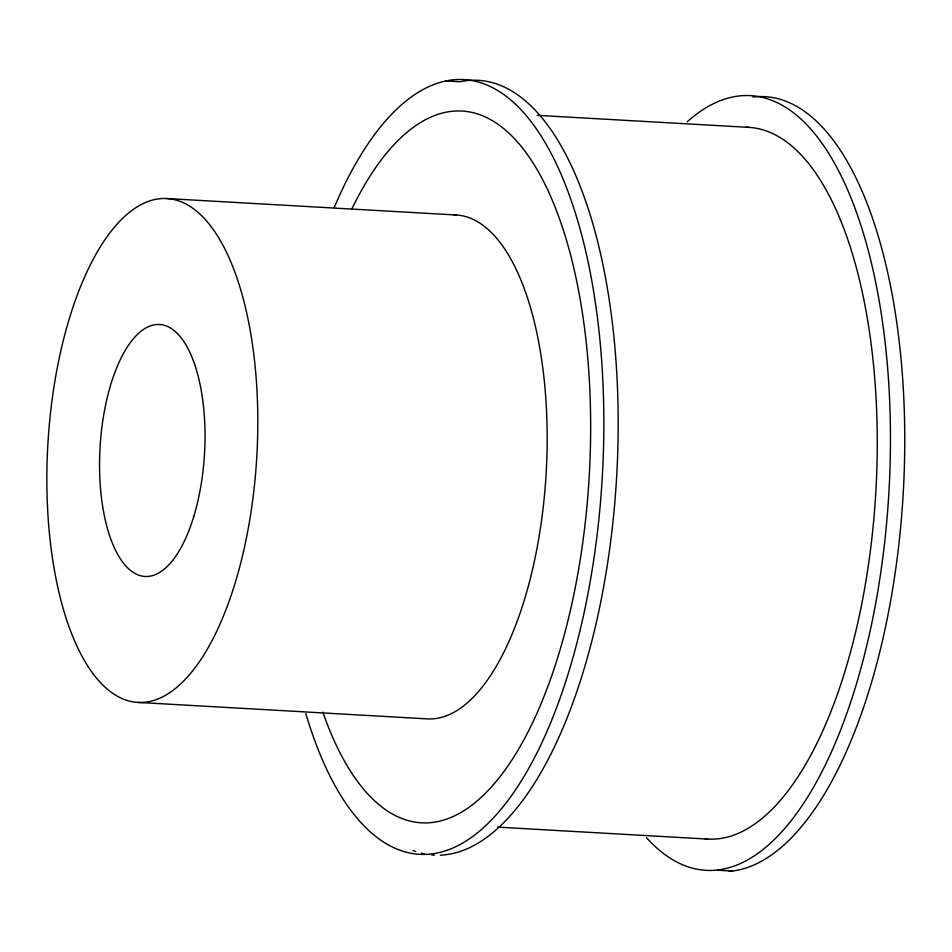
<?xml version="1.0" encoding="UTF-8"?>
<svg xmlns="http://www.w3.org/2000/svg" width="952" height="952" viewBox="0 0 952 952"><rect width="100%" height="100%" fill="white"/><g stroke="black" fill="none" stroke-linecap="round" stroke-linejoin="round"><path stroke-width="1.43" d="M445.774 80.944L460.102 81.753A387.988 160.9 -86.7 0 1 617.86 447.773A387.988 160.9 -86.7 0 1 440.3 855.17M537.202 115.335L748.784 127.366M166.779 198.54A252.351 104.649 -86.7 0 1 235.441 582.005A252.351 104.649 -86.7 0 1 54.526 570.879A252.351 104.649 -86.7 0 1 166.779 198.54L456.222 214.997M137.731 702.397L427.162 718.867A252.351 104.649 -86.7 0 0 546.329 470.086A252.351 104.649 -86.7 0 0 453.497 214.914M497.646 827.133L707.752 839.081M717.832 870.247L732.159 871.056M687.213 121.785A387.988 160.9 -86.7 0 1 888.906 492.351A387.988 160.9 -86.7 0 1 646.515 837.689M753.032 97.021A387.988 160.9 -86.7 0 1 904.305 468.8A387.988 160.9 -86.7 0 1 729.268 871.33M745.952 127.259A356.441 147.81 -86.7 0 1 875.816 492.172A356.441 147.81 -86.7 0 1 705.015 838.855M351.871 208.881A356.441 147.81 -86.7 0 1 560.526 221.721A356.441 147.81 -86.7 0 1 531.513 724.972A356.441 147.81 -86.7 0 1 322.859 712.144M434.469 855.134A387.988 160.9 -86.7 0 1 431.553 854.92M424.306 853.849A387.988 160.9 -86.7 0 1 421.427 853.194M415.738 851.516A387.988 160.9 -86.7 0 1 412.918 850.493M334.14 207.715A387.988 160.9 -86.7 0 1 568.189 192.066A387.988 160.9 -86.7 0 1 536.773 753.258A387.988 160.9 -86.7 0 1 305.818 713.548M193.851 516.234A126.176 52.324 -86.7 0 0 159.519 324.501A126.176 52.324 -86.7 0 0 103.387 510.677A126.176 52.324 -86.7 0 0 193.851 516.234"/></g></svg>
